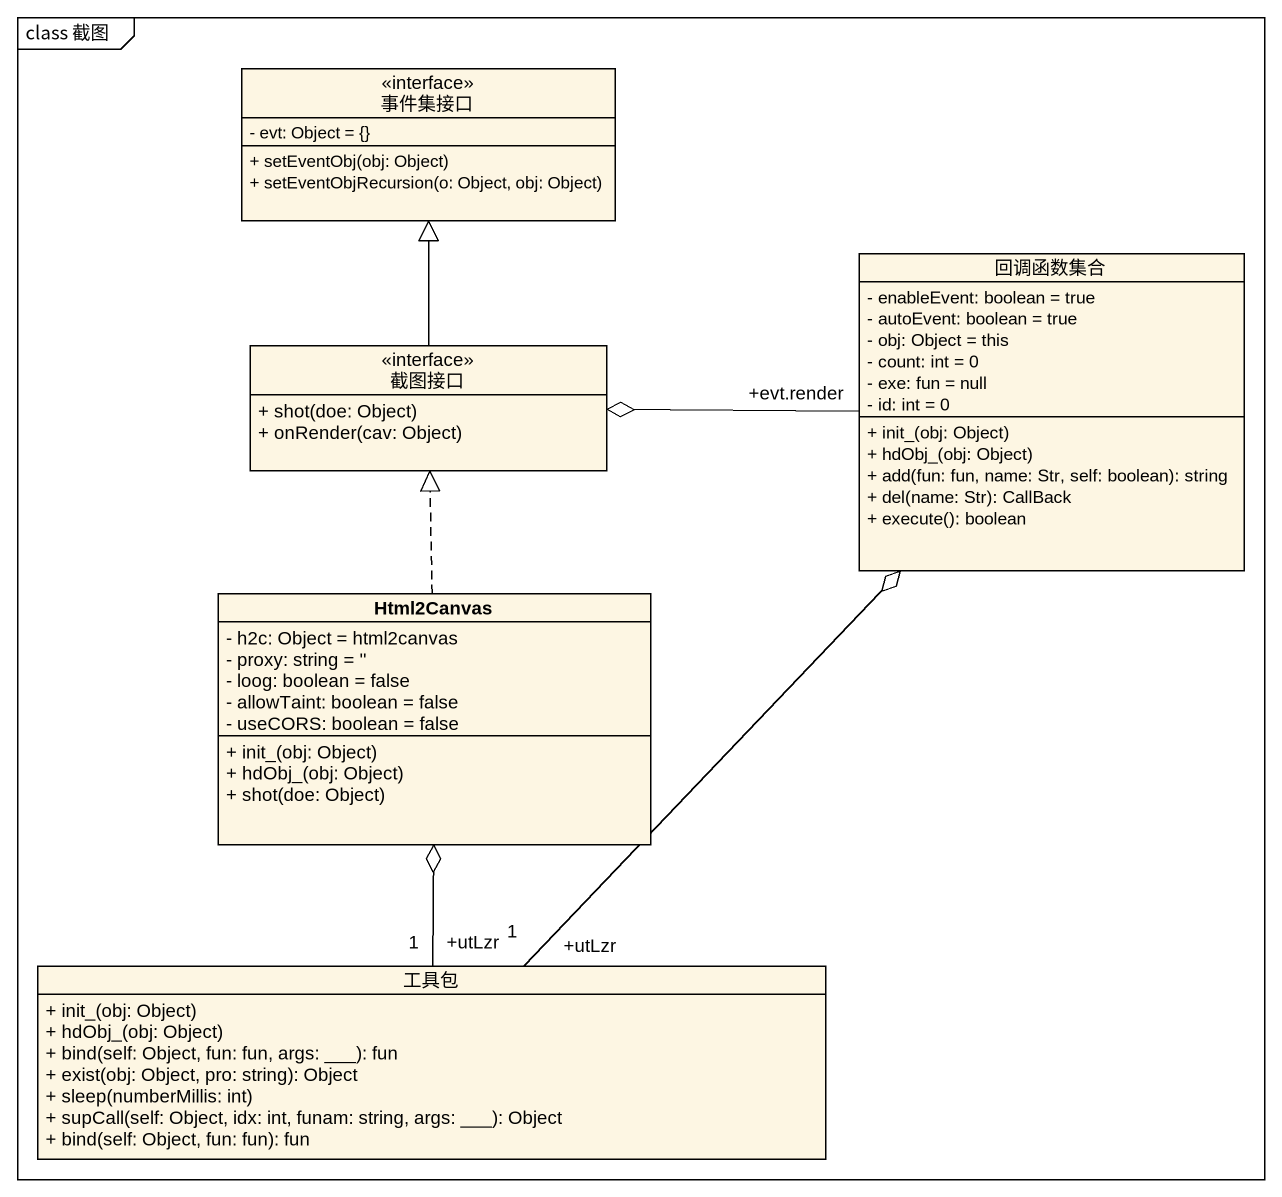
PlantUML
@startuml
mainframe class 截图
hide circle
hide empty members
skinparam classAttributeIconSize 0
interface 事件集接口 {
  - evt: Object = {}
  + setEventObj(obj: Object)
  + setEventObjRecursion(o: Object, obj: Object)
}
class 回调函数集合 {
  - enableEvent: boolean = true
  - autoEvent: boolean = true
  - obj: Object = this
  - count: int = 0
  - exe: fun = null
  - id: int = 0
  + init_(obj: Object)
  + hdObj_(obj: Object)
  + add(fun: fun, name: Str, self: boolean): string
  + del(name: Str): CallBack
  + execute(): boolean
}
interface 截图接口 {
  + shot(doe: Object)
  + onRender(cav: Object)
}
class Html2Canvas {
  - h2c: Object = html2canvas
  - proxy: string = ''
  - loog: boolean = false
  - allowTaint: boolean = false
  - useCORS: boolean = false
  + init_(obj: Object)
  + hdObj_(obj: Object)
  + shot(doe: Object)
}
class 工具包 {
  + init_(obj: Object)
  + hdObj_(obj: Object)
  + bind(self: Object, fun: fun, args: ___): fun
  + exist(obj: Object, pro: string): Object
  + sleep(numberMillis: int)
  + supCall(self: Object, idx: int, funam: string, args: ___): Object
  + bind(self: Object, fun: fun): fun
}
回调函数集合 "+evt.render" -left-o 截图接口
截图接口 -up-|> 事件集接口
Html2Canvas .up.|> 截图接口
工具包 "+utLzr\n1" -up-o 回调函数集合
工具包 "+utLzr\n1" -up-o Html2Canvas
@enduml
